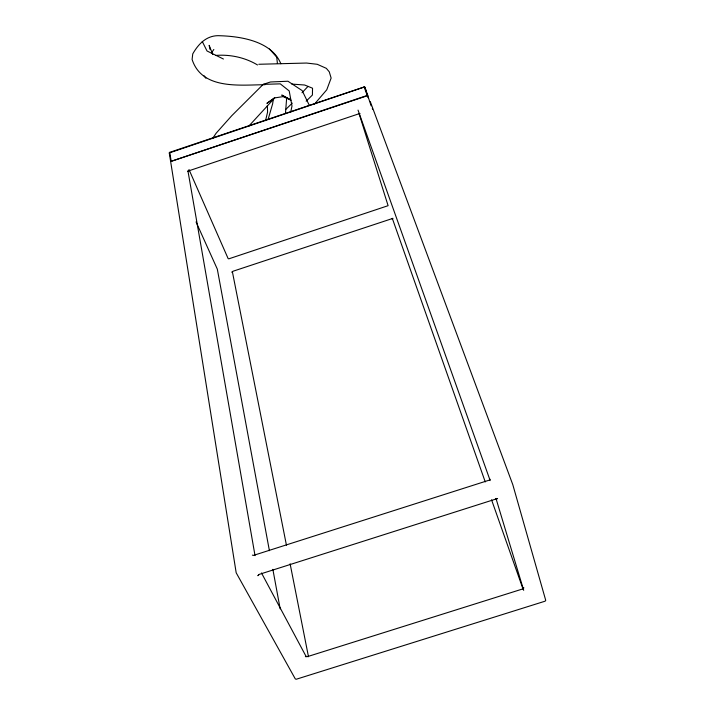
<?xml version="1.0" encoding="UTF-8"?>
<svg xmlns="http://www.w3.org/2000/svg" width="715" height="715" viewBox="0 0 715 715"><rect width="100%" height="100%" fill="white"/><g stroke="black" fill="none" stroke-linecap="round" stroke-linejoin="round"><path stroke-width="1.07" d="M285.526 112.559L286.679 97.803M273.309 99.394L272.638 103.8L268.098 119.432M290.656 112.353L291.988 106.008L289.2 90.939L280.289 83.852L263.2 84.379L231.74 115.723L216.118 133.24L212.516 138.576M265.56 120.638L267.571 112.121L267.383 105.507M211.542 52.758L213.83 49.487M170.635 161.501L367.894 95.229L367.34 95.747L170.635 161.501L169.267 152.939L169.741 152.34L364.114 86.971L364.891 87.159L371.156 105.874M523.058 588.231L522.406 589.044L307.361 656.656L306.422 656.343M523.228 588.624L523.872 587.802M187.455 171.493L187.938 170.894L255.032 555.635M188.17 171.037L359.296 113.658M490.115 479.247L489.391 480.105L253.396 555.421L252.386 555.126M280.861 63.769C271.87 41.533 241.777 36.456 220.399 35.75C207.296 34.749 198.734 43.392 192.755 53.884L192.094 59.452C201.988 90.019 239.936 84.888 265.086 84.71M314.412 104.202L326.764 89.786L331.134 78.078L329.266 71.822L326.326 68.336L317.263 64.296L306.52 63.045L258.776 64.27M258.66 574.833L257.865 575.718L259.259 574.36L497.595 498.498L495.665 498.936L496.719 499.061M248.463 126.484L274.757 97.901L283.104 96.614L291.068 100.216M292.274 103.112L285.937 109.27M302.016 92.762L308.013 86.39M306.154 101.181L312.41 95.032L312.544 88.213L304.635 85.014L291.818 84.084M169.267 152.939L364.132 87.096L364.891 87.159L368.145 97.767M274.649 97.714L266.901 103.371L274.676 97.892M263.2 84.379L270.467 81.975L287.948 81.233L302.159 90.591L309.327 105.382M215.778 55.43C230.159 54.277 245.12 57.504 257.507 64.958M359.261 113.444L360.047 113.622M305.359 656.522L306.297 656.835L261.493 572.965M223.438 59.023L207.019 50.988L202.265 41.452M290.299 99.528L281.737 95.05L290.031 99.68M269.439 48.96L276.732 57.146L277.42 63.555M204.07 75.79L205.893 78.257M196.053 221.927L217.306 269.099L269.403 550.693M188.975 169.518L228.165 258.66L228.925 258.803L388.102 205.679L359.073 113.64M212.766 54.474L209.164 45.349L210.067 49.46M370.298 101.673L512.789 484.636L545.733 600.368L545.089 601.19L296.233 679.25L295.304 678.928L236.182 572.778L170.733 162.117M364.114 86.971L367.108 95.05M358.036 110.119L490.177 480.596M485.253 481.937L392.464 218.808L391.74 218.71L392.982 218.343L233.019 271.244L231.919 272.29L232.384 271.754L286.438 545.196M491.562 499.83L523.112 589.294M372.309 108.403L372.56 109.207M495.969 498.426L523.693 590.34M290.111 563.795L308.487 656.763M272.862 569.355L280.173 608.858M169.741 152.34L171.108 160.893"/></g></svg>
